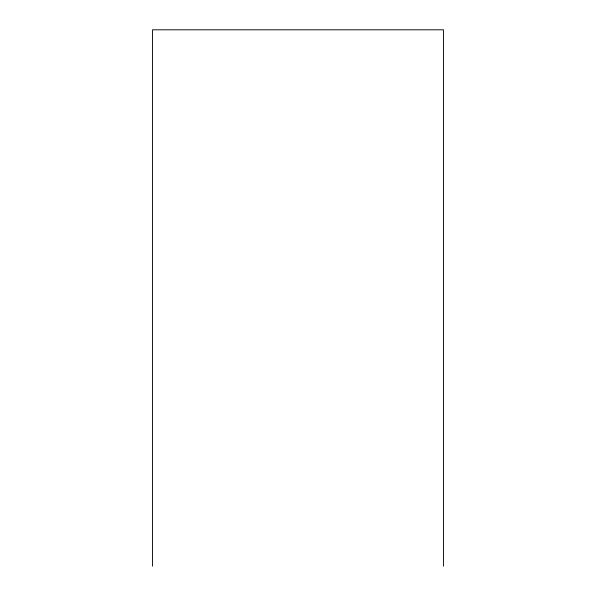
<?xml version="1.0" encoding="UTF-8"?>
<svg xmlns="http://www.w3.org/2000/svg" width="596" height="596" viewBox="0 0 596 596"><rect width="100%" height="100%" fill="white"/><g stroke="black" fill="none" stroke-linecap="round" stroke-linejoin="round"><path stroke-width="0.89" d="M443.506 566.2L443.506 29.8L152.494 29.8L152.494 566.2"/></g></svg>
